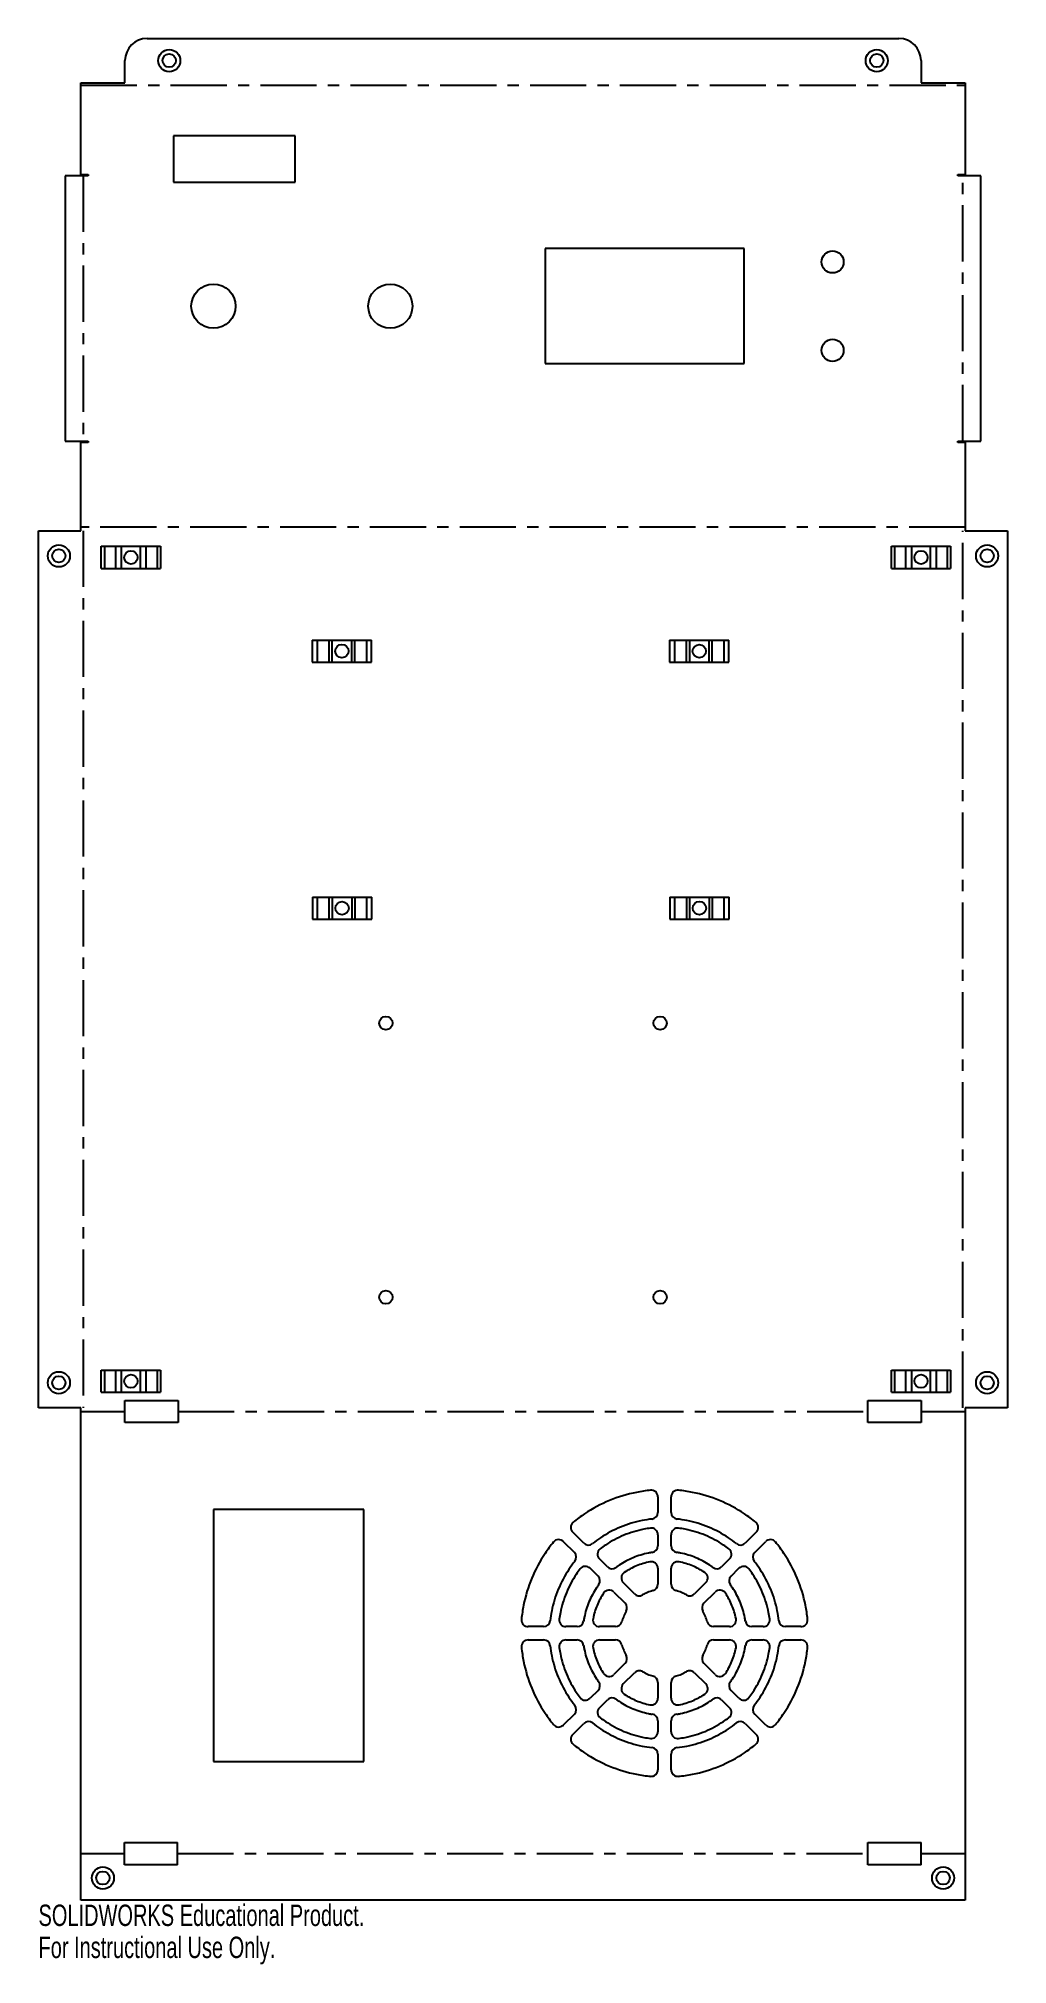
# Model space of a CAD drawing. Header units: millimetres. Extents: x -210 to 10, y -624 to -189.
import ezdxf

# ---------------------------------------------------------------- set-up
doc = ezdxf.new("R2010")
doc.units = ezdxf.units.MM
doc.linetypes.add('CENTERX2', pattern=[20.32, 12.7, -2.54, 2.54, -2.54])
doc.styles.add('SLDTEXTSTYLE0', font='TXT', dxfattribs={"width": 0.7})

msp = doc.modelspace()

# ---------------------------------------------------------------- linework, layer by layer
at = {"color": 7, "linetype": 'Continuous', "lineweight": 25}
for p, q in [((-185, -188.91), (-15, -188.91)), ((-190, -198.91), (-190, -193.91)), ((-10, -193.91), (-10, -198.91)), ((-200, -219.66), (-200, -198.91)), ((-200, -198.91), (-190, -198.91)), ((-10, -198.91), (0, -198.91)), ((0, -198.91), (0, -219.66)), ((-179, -210.93), (-179, -221.43)), ((-151.5, -210.93), (-179, -210.93)), ((-151.5, -221.43), (-151.5, -210.93)), ((-203.56, -219.96), (-203.56, -279.96)), ((-198.36, -219.96), (-203.56, -219.96)), ((-200, -219.66), (-198.36, -219.66)), ((-198.36, -219.66), (-198.36, -219.96)), ((-179, -221.43), (-151.5, -221.43)), ((-1.64, -219.66), (0, -219.66)), ((-1.64, -219.96), (-1.64, -219.66)), ((3.56, -219.96), (-1.64, -219.96)), ((3.56, -279.96), (3.56, -219.96)), ((-50, -236.43), (-95, -236.43)), ((-95, -236.43), (-95, -262.43)), ((-50, -262.43), (-50, -236.43)), ((-95, -262.43), (-50, -262.43)), ((-203.56, -279.96), (-198.36, -279.96)), ((-200, -300.25), (-200, -280.26)), ((-198.36, -280.26), (-200, -280.26)), ((-198.36, -279.96), (-198.36, -280.26)), ((-1.64, -279.96), (3.56, -279.96)), ((-1.64, -280.26), (-1.64, -279.96)), ((0, -280.26), (-1.64, -280.26)), ((0, -280.26), (0, -300.25)), ((-209.56, -498.57), (-209.56, -300.25)), ((-209.56, -300.25), (-200, -300.25)), ((0, -300.25), (9.56, -300.25)), ((9.56, -300.25), (9.56, -498.57)), ((-195.36, -303.75), (-181.96, -303.75)), ((-195.36, -308.75), (-195.36, -303.75)), ((-194.67, -303.75), (-194.67, -308.75)), ((-192.07, -308.75), (-192.07, -303.75)), ((-190.84, -303.75), (-190.84, -308.75)), ((-186.49, -308.75), (-186.49, -303.75)), ((-185.26, -303.75), (-185.26, -308.75)), ((-182.65, -308.75), (-182.65, -303.75)), ((-181.96, -303.75), (-181.96, -308.75)), ((-16.7, -303.75), (-3.3, -303.75)), ((-16.7, -308.75), (-16.7, -303.75)), ((-16.01, -303.75), (-16.01, -308.75)), ((-13.4, -308.75), (-13.4, -303.75)), ((-12.18, -303.75), (-12.18, -308.75)), ((-7.82, -308.75), (-7.82, -303.75)), ((-6.6, -303.75), (-6.6, -308.75)), ((-3.99, -308.75), (-3.99, -303.75)), ((-3.3, -303.75), (-3.3, -308.75)), ((-195.36, -308.75), (-181.96, -308.75)), ((-16.7, -308.75), (-3.3, -308.75)), ((-147.65, -324.94), (-134.25, -324.94)), ((-147.65, -324.94), (-147.65, -329.94)), ((-146.5, -329.94), (-146.5, -324.94)), ((-143.89, -324.94), (-143.89, -329.94)), ((-143.13, -329.94), (-143.13, -324.94)), ((-138.77, -324.94), (-138.77, -329.94)), ((-138.01, -329.94), (-138.01, -324.94)), ((-135.4, -324.94), (-135.4, -329.94)), ((-134.25, -329.94), (-134.25, -324.94)), ((-66.84, -324.95), (-53.44, -324.95)), ((-66.84, -324.95), (-66.84, -329.95)), ((-65.69, -329.95), (-65.69, -324.95)), ((-63.08, -324.95), (-63.08, -329.95)), ((-62.31, -329.95), (-62.31, -324.95)), ((-57.96, -324.95), (-57.96, -329.95)), ((-57.19, -329.95), (-57.19, -324.95)), ((-54.59, -324.95), (-54.59, -329.95)), ((-53.44, -329.95), (-53.44, -324.95)), ((-147.65, -329.94), (-134.25, -329.94)), ((-66.84, -329.95), (-53.44, -329.95)), ((-147.62, -383.09), (-134.22, -383.09)), ((-147.62, -383.09), (-147.62, -388.09)), ((-146.47, -388.09), (-146.47, -383.09)), ((-143.87, -383.09), (-143.87, -388.09)), ((-143.1, -388.09), (-143.1, -383.09)), ((-138.74, -383.09), (-138.74, -388.09)), ((-137.98, -388.09), (-137.98, -383.09)), ((-135.37, -383.09), (-135.37, -388.09)), ((-134.22, -388.09), (-134.22, -383.09)), ((-66.81, -383.07), (-53.41, -383.07)), ((-66.81, -383.07), (-66.81, -388.07)), ((-65.66, -388.07), (-65.66, -383.07)), ((-63.05, -383.07), (-63.05, -388.07)), ((-62.29, -388.07), (-62.29, -383.07)), ((-57.93, -383.07), (-57.93, -388.07)), ((-57.17, -388.07), (-57.17, -383.07)), ((-54.56, -383.07), (-54.56, -388.07)), ((-53.41, -388.07), (-53.41, -383.07)), ((-147.62, -388.09), (-134.22, -388.09)), ((-66.81, -388.07), (-53.41, -388.07)), ((-195.36, -490.07), (-181.96, -490.07)), ((-195.36, -495.07), (-195.36, -490.07)), ((-194.67, -490.07), (-194.67, -495.07)), ((-192.07, -495.07), (-192.07, -490.07)), ((-190.84, -490.07), (-190.84, -495.07)), ((-186.49, -495.07), (-186.49, -490.07)), ((-185.26, -490.07), (-185.26, -495.07)), ((-182.65, -495.07), (-182.65, -490.07)), ((-181.96, -490.07), (-181.96, -495.07)), ((-16.7, -490.07), (-3.3, -490.07)), ((-16.7, -495.07), (-16.7, -490.07)), ((-16.01, -490.07), (-16.01, -495.07)), ((-13.4, -495.07), (-13.4, -490.07)), ((-12.18, -490.07), (-12.18, -495.07)), ((-7.82, -495.07), (-7.82, -490.07)), ((-6.6, -490.07), (-6.6, -495.07)), ((-3.99, -495.07), (-3.99, -490.07)), ((-3.3, -490.07), (-3.3, -495.07)), ((-195.36, -495.07), (-181.96, -495.07)), ((-16.7, -495.07), (-3.3, -495.07)), ((-200, -498.57), (-209.56, -498.57)), ((-200, -609.91), (-200, -498.57)), ((-190, -496.91), (-178, -496.91)), ((-190, -501.91), (-190, -496.91)), ((-178, -496.91), (-178, -501.91)), ((-22, -496.91), (-10, -496.91)), ((-22, -501.91), (-22, -496.91)), ((-10, -496.91), (-10, -501.91)), ((9.56, -498.57), (0, -498.57)), ((0, -498.57), (0, -609.91)), ((-178, -501.91), (-190, -501.91)), ((-10, -501.91), (-22, -501.91)), ((-136, -521.57), (-170, -521.57)), ((-170, -521.57), (-170, -578.57)), ((-136, -578.57), (-136, -521.57)), ((-69.5, -518.72), (-69.5, -522.24)), ((-66.5, -522.24), (-66.5, -518.72)), ((-86.27, -529.18), (-88.76, -526.7)), ((-47.24, -526.7), (-49.73, -529.18)), ((-90.88, -528.82), (-88.39, -531.3)), ((-69.5, -527.27), (-69.5, -529.8)), ((-66.5, -529.8), (-66.5, -527.27)), ((-47.61, -531.3), (-45.12, -528.82)), ((-84.83, -534.87), (-83.04, -536.65)), ((-80.92, -534.53), (-82.71, -532.75)), ((-69.5, -534.88), (-69.5, -538.47)), ((-66.5, -538.47), (-66.5, -534.88)), ((-53.29, -532.75), (-55.08, -534.53)), ((-52.96, -536.65), (-51.17, -534.87)), ((-74.79, -540.66), (-77.33, -538.12)), ((-58.67, -538.12), (-61.21, -540.66)), ((-79.45, -540.24), (-76.91, -542.78)), ((-59.09, -542.78), (-56.55, -540.24)), ((-95.34, -548.07), (-98.85, -548.07)), ((-87.77, -548.07), (-90.3, -548.07)), ((-79.1, -548.07), (-82.7, -548.07)), ((-53.3, -548.07), (-56.9, -548.07)), ((-45.7, -548.07), (-48.23, -548.07)), ((-37.15, -548.07), (-40.66, -548.07)), ((-98.85, -551.07), (-95.34, -551.07)), ((-90.3, -551.07), (-87.77, -551.07)), ((-82.7, -551.07), (-79.1, -551.07)), ((-56.9, -551.07), (-53.3, -551.07)), ((-48.23, -551.07), (-45.7, -551.07)), ((-40.66, -551.07), (-37.15, -551.07)), ((-76.91, -556.36), (-79.45, -558.91)), ((-56.55, -558.91), (-59.09, -556.36)), ((-77.33, -561.03), (-74.79, -558.48)), ((-69.5, -560.68), (-69.5, -564.27)), ((-66.5, -564.27), (-66.5, -560.68)), ((-61.21, -558.48), (-58.67, -561.03)), ((-83.04, -562.5), (-84.83, -564.28)), ((-82.71, -566.4), (-80.92, -564.62)), ((-55.08, -564.62), (-53.29, -566.4)), ((-51.17, -564.28), (-52.96, -562.5)), ((-88.39, -567.84), (-90.88, -570.33)), ((-88.76, -572.45), (-86.27, -569.96)), ((-69.5, -569.35), (-69.5, -571.87)), ((-66.5, -571.87), (-66.5, -569.35)), ((-49.73, -569.96), (-47.24, -572.45)), ((-45.12, -570.33), (-47.61, -567.84)), ((-170, -578.57), (-136, -578.57)), ((-69.5, -576.91), (-69.5, -580.43)), ((-66.5, -580.43), (-66.5, -576.91)), ((-190.14, -596.91), (-178.14, -596.91)), ((-190.14, -601.91), (-190.14, -596.91)), ((-178.14, -601.91), (-178.14, -596.91)), ((-22, -601.91), (-22, -596.91)), ((-22, -596.91), (-10, -596.91)), ((-10, -601.91), (-10, -596.91)), ((-178.14, -601.91), (-190.14, -601.91)), ((-10, -601.91), (-22, -601.91)), ((0, -609.91), (-200, -609.91))]:
    msp.add_line(p, q, dxfattribs=at)
at = {"color": 7, "linetype": 'CENTERX2'}
for p, q in [((-200, -199.43), (0, -199.43)), ((-199.48, -219.96), (-199.48, -279.96)), ((-0.52, -279.96), (-0.52, -219.96)), ((0, -299.43), (-200, -299.43)), ((-199.48, -300.25), (-199.48, -498.57)), ((-0.52, -498.57), (-0.52, -300.25)), ((-200, -499.39), (-190, -499.39)), ((-178, -499.39), (-22, -499.39)), ((-10, -499.39), (0, -499.39)), ((-200, -599.39), (-190.14, -599.39)), ((-178.14, -599.39), (-22, -599.39)), ((-10, -599.39), (0, -599.39))]:
    msp.add_line(p, q, dxfattribs=at)
at = {"color": 7, "linetype": 'Continuous', "lineweight": 25}
for centre, radius in [((-180, -193.91), 2.5), ((-20, -193.91), 2.5), ((-180, -193.91), 1.5), ((-20, -193.91), 1.5), ((-30, -239.43), 2.5), ((-170, -249.43), 5), ((-130, -249.43), 5), ((-30, -259.43), 2.5), ((-204.96, -305.91), 2.5), ((-204.96, -305.91), 1.5), ((-188.66, -306.25), 1.5), ((-10, -306.25), 1.5), ((4.96, -305.91), 2.5), ((4.96, -305.91), 1.5), ((-140.95, -327.44), 1.5), ((-60.14, -327.45), 1.5), ((-140.92, -385.59), 1.5), ((-60.11, -385.57), 1.5), ((-131, -411.57), 1.5), ((-69, -411.57), 1.5), ((-131, -473.57), 1.5), ((-69, -473.57), 1.5), ((-204.96, -492.91), 2.5), ((-204.96, -492.91), 1.5), ((-188.66, -492.57), 1.5), ((-10, -492.57), 1.5), ((4.96, -492.91), 2.5), ((4.96, -492.91), 1.5), ((-195, -604.91), 2.5), ((-195, -604.91), 1.5), ((-5, -604.91), 2.5), ((-5, -604.91), 1.5)]:
    msp.add_circle(centre, radius, dxfattribs=at)
for centre, radius, start, end in [((-185, -193.91), 5, 90, 180), ((-15, -193.91), 5, 0, 90), ((-71, -518.72), 1.5, 360, 95.5536), ((-65, -518.72), 1.5, 84.4464, 180), ((-71, -522.24), 1.5, 276.262, 360), ((-65, -522.24), 1.5, 180, 263.738), ((-87.7, -525.63), 1.5, 129.4464, 225), ((-71, -527.27), 1.5, 0, 97.6592), ((-65, -527.27), 1.5, 82.3408, 180), ((-48.3, -525.63), 1.5, 315, 50.5536), ((-91.94, -529.88), 1.5, 45, 140.5536), ((-89.45, -532.37), 1.5, 321.262, 45), ((-85.21, -528.12), 1.5, 225, 308.738), ((-81.65, -531.68), 1.5, 127.3408, 225), ((-71, -529.8), 1.5, 278.6237, 0), ((-65, -529.8), 1.5, 180, 261.3763), ((-54.35, -531.68), 1.5, 315, 52.6592), ((-50.79, -528.12), 1.5, 231.262, 315), ((-46.55, -532.37), 1.5, 135, 218.738), ((-44.06, -529.88), 1.5, 39.4464, 135), ((-85.89, -535.93), 1.5, 45, 142.6592), ((-79.86, -533.47), 1.5, 225, 306.3763), ((-71, -534.88), 1.5, 359.9998, 101.538), ((-65, -534.88), 1.5, 78.4621, 180), ((-56.14, -533.47), 1.5, 233.6237, 315), ((-50.11, -535.93), 1.5, 37.3408, 135), ((-84.1, -537.71), 1.5, 323.6237, 45), ((-80.51, -541.3), 1.5, 44.9998, 146.538), ((-76.27, -537.06), 1.5, 123.4621, 225), ((-71, -538.47), 1.5, 285.1239, 0), ((-65, -538.47), 1.5, 180, 254.8761), ((-59.73, -537.06), 1.5, 314.9998, 56.538), ((-55.49, -541.3), 1.5, 33.4621, 135), ((-51.9, -537.71), 1.5, 135, 216.3763), ((-77.97, -543.84), 1.5, 330.1239, 45), ((-73.73, -539.6), 1.5, 225, 299.8761), ((-62.27, -539.6), 1.5, 240.1239, 315), ((-58.03, -543.84), 1.5, 135, 209.8761), ((-98.85, -546.57), 1.5, 174.4464, 270), ((-95.34, -546.57), 1.5, 270, 353.738), ((-90.3, -546.57), 1.5, 172.3408, 270), ((-87.77, -546.57), 1.5, 270, 351.3763), ((-82.7, -546.57), 1.5, 168.4621, 270), ((-79.1, -546.57), 1.5, 270, 344.8761), ((-56.9, -546.57), 1.5, 195.1239, 270), ((-53.3, -546.57), 1.5, 269.9998, 11.538), ((-48.23, -546.57), 1.5, 188.6237, 270), ((-45.7, -546.57), 1.5, 270, 7.6592), ((-40.66, -546.57), 1.5, 186.262, 270), ((-37.15, -546.57), 1.5, 270, 5.5536), ((-98.85, -552.57), 1.5, 90, 185.5536), ((-95.34, -552.57), 1.5, 6.262, 90), ((-90.3, -552.57), 1.5, 90, 187.6592), ((-87.77, -552.57), 1.5, 8.6237, 90), ((-82.7, -552.57), 1.5, 89.9998, 191.538), ((-79.1, -552.57), 1.5, 15.1239, 90), ((-56.9, -552.57), 1.5, 90, 164.8761), ((-53.3, -552.57), 1.5, 348.4621, 90), ((-48.23, -552.57), 1.5, 90, 171.3763), ((-45.7, -552.57), 1.5, 352.3408, 90), ((-40.66, -552.57), 1.5, 90, 173.738), ((-37.15, -552.57), 1.5, 354.4464, 90), ((-77.97, -555.3), 1.5, 315, 29.8761), ((-58.03, -555.3), 1.5, 150.1239, 225), ((-84.1, -561.43), 1.5, 315, 36.3763), ((-80.51, -557.84), 1.5, 213.4621, 315), ((-76.27, -562.09), 1.5, 134.9998, 236.538), ((-73.73, -559.55), 1.5, 60.1239, 135), ((-71, -560.68), 1.5, 360, 74.8761), ((-65, -560.68), 1.5, 105.1239, 180), ((-62.27, -559.55), 1.5, 45, 119.8761), ((-59.73, -562.09), 1.5, 303.4621, 45), ((-55.49, -557.84), 1.5, 224.9998, 326.538), ((-51.9, -561.43), 1.5, 143.6237, 225), ((-89.45, -566.78), 1.5, 315, 38.738), ((-85.89, -563.22), 1.5, 217.3408, 315), ((-79.86, -565.68), 1.5, 53.6237, 135), ((-71, -564.27), 1.5, 258.4621, 0), ((-65, -564.27), 1.5, 179.9998, 281.538), ((-56.14, -565.68), 1.5, 45, 126.3763), ((-50.11, -563.22), 1.5, 225, 322.6592), ((-46.55, -566.78), 1.5, 141.262, 225), ((-91.94, -569.27), 1.5, 219.4464, 315), ((-85.21, -571.02), 1.5, 51.262, 135), ((-81.65, -567.46), 1.5, 135, 232.6592), ((-71, -569.35), 1.5, 0, 81.3763), ((-65, -569.35), 1.5, 98.6237, 180), ((-54.35, -567.46), 1.5, 307.3408, 45), ((-50.79, -571.02), 1.5, 45, 128.738), ((-44.06, -569.27), 1.5, 225, 320.5536), ((-87.7, -573.51), 1.5, 135, 230.5536), ((-71, -571.87), 1.5, 262.3408, 360), ((-65, -571.87), 1.5, 180, 277.6592), ((-48.3, -573.51), 1.5, 309.4464, 45), ((-71, -576.91), 1.5, 360, 83.738), ((-65, -576.91), 1.5, 96.262, 180), ((-71, -580.43), 1.5, 264.4464, 0), ((-65, -580.43), 1.5, 180, 275.5536)]:
    msp.add_arc(centre, radius, start, end, dxfattribs=at)
for points, knots in [([(-71.15, -517.23), (-72.22, -517.33), (-75.39, -517.8), (-80.52, -519.35), (-85.24, -521.88), (-87.82, -523.79), (-88.65, -524.48)], [0.01542631, 0.01542631, 0.01542631, 0.01542631, 0.03125, 0.0625, 0.09375, 0.10957369, 0.10957369, 0.10957369, 0.10957369]), ([(-47.35, -524.48), (-48.18, -523.79), (-50.76, -521.88), (-55.48, -519.35), (-60.61, -517.8), (-63.78, -517.33), (-64.85, -517.23)], [0.89042631, 0.89042631, 0.89042631, 0.89042631, 0.90625, 0.9375, 0.96875, 0.98457369, 0.98457369, 0.98457369, 0.98457369]), ([(-70.84, -523.73), (-71.59, -523.81), (-74.02, -524.19), (-78.01, -525.4), (-81.7, -527.37), (-83.68, -528.82), (-84.27, -529.29)], [0.01739719, 0.01739719, 0.01739719, 0.01739719, 0.03125, 0.0625, 0.09375, 0.10760281, 0.10760281, 0.10760281, 0.10760281]), ([(-71.2, -525.79), (-71.7, -525.85), (-73.74, -526.2), (-77.24, -527.26), (-80.47, -528.98), (-82.16, -530.19), (-82.56, -530.49)], [0.02128355, 0.02128355, 0.02128355, 0.02128355, 0.03125, 0.0625, 0.09375, 0.10371645, 0.10371645, 0.10371645, 0.10371645]), ([(-51.73, -529.29), (-52.32, -528.82), (-54.3, -527.37), (-57.99, -525.4), (-61.98, -524.19), (-64.41, -523.81), (-65.16, -523.73)], [0.89239719, 0.89239719, 0.89239719, 0.89239719, 0.90625, 0.9375, 0.96875, 0.98260281, 0.98260281, 0.98260281, 0.98260281]), ([(-53.44, -530.49), (-53.84, -530.19), (-55.53, -528.98), (-58.76, -527.26), (-62.26, -526.2), (-64.3, -525.85), (-64.8, -525.79)], [0.89628355, 0.89628355, 0.89628355, 0.89628355, 0.90625, 0.9375, 0.96875, 0.97871645, 0.97871645, 0.97871645, 0.97871645]), ([(-93.1, -528.92), (-93.78, -529.76), (-95.69, -532.33), (-98.22, -537.06), (-99.77, -542.18), (-100.24, -545.36), (-100.35, -546.43)], [0.14042631, 0.14042631, 0.14042631, 0.14042631, 0.15625, 0.1875, 0.21875, 0.23457369, 0.23457369, 0.23457369, 0.23457369]), ([(-70.78, -531.28), (-71.05, -531.33), (-72.53, -531.58), (-75.13, -532.37), (-77.52, -533.65), (-78.74, -534.51), (-78.97, -534.68)], [0.02396442, 0.02396442, 0.02396442, 0.02396442, 0.03125, 0.0625, 0.09375, 0.10103558, 0.10103558, 0.10103558, 0.10103558]), ([(-57.03, -534.68), (-57.26, -534.51), (-58.48, -533.65), (-60.87, -532.37), (-63.47, -531.58), (-64.95, -531.33), (-65.22, -531.28)], [0.89896442, 0.89896442, 0.89896442, 0.89896442, 0.90625, 0.9375, 0.96875, 0.97603558, 0.97603558, 0.97603558, 0.97603558]), ([(-35.65, -546.43), (-35.76, -545.36), (-36.23, -542.18), (-37.78, -537.06), (-40.31, -532.33), (-42.22, -529.76), (-42.9, -528.92)], [0.76542631, 0.76542631, 0.76542631, 0.76542631, 0.78125, 0.8125, 0.84375, 0.85957369, 0.85957369, 0.85957369, 0.85957369]), ([(-88.28, -533.3), (-88.75, -533.89), (-90.21, -535.88), (-92.18, -539.56), (-93.39, -543.56), (-93.76, -545.99), (-93.84, -546.74)], [0.14239719, 0.14239719, 0.14239719, 0.14239719, 0.15625, 0.1875, 0.21875, 0.23260281, 0.23260281, 0.23260281, 0.23260281]), ([(-87.08, -535.02), (-87.39, -535.42), (-88.59, -537.1), (-90.32, -540.33), (-91.38, -543.83), (-91.72, -545.88), (-91.79, -546.37)], [0.14628355, 0.14628355, 0.14628355, 0.14628355, 0.15625, 0.1875, 0.21875, 0.22871645, 0.22871645, 0.22871645, 0.22871645]), ([(-44.21, -546.37), (-44.28, -545.88), (-44.62, -543.83), (-45.68, -540.33), (-47.41, -537.1), (-48.61, -535.42), (-48.92, -535.02)], [0.77128355, 0.77128355, 0.77128355, 0.77128355, 0.78125, 0.8125, 0.84375, 0.85371645, 0.85371645, 0.85371645, 0.85371645]), ([(-42.16, -546.74), (-42.24, -545.99), (-42.61, -543.56), (-43.82, -539.56), (-45.79, -535.88), (-47.25, -533.89), (-47.72, -533.3)], [0.76739719, 0.76739719, 0.76739719, 0.76739719, 0.78125, 0.8125, 0.84375, 0.85760281, 0.85760281, 0.85760281, 0.85760281]), ([(-82.9, -538.6), (-83.06, -538.83), (-83.92, -540.05), (-85.2, -542.45), (-85.99, -545.05), (-86.25, -546.52), (-86.29, -546.8)], [0.14896442, 0.14896442, 0.14896442, 0.14896442, 0.15625, 0.1875, 0.21875, 0.22603558, 0.22603558, 0.22603558, 0.22603558]), ([(-49.71, -546.8), (-49.75, -546.52), (-50.01, -545.05), (-50.8, -542.45), (-52.08, -540.05), (-52.94, -538.83), (-53.1, -538.6)], [0.77396442, 0.77396442, 0.77396442, 0.77396442, 0.78125, 0.8125, 0.84375, 0.85103558, 0.85103558, 0.85103558, 0.85103558]), ([(-100.35, -552.72), (-100.24, -553.79), (-99.77, -556.96), (-98.22, -562.09), (-95.69, -566.82), (-93.78, -569.39), (-93.1, -570.22)], [0.26542631, 0.26542631, 0.26542631, 0.26542631, 0.28125, 0.3125, 0.34375, 0.35957369, 0.35957369, 0.35957369, 0.35957369]), ([(-93.84, -552.41), (-93.76, -553.16), (-93.39, -555.59), (-92.18, -559.59), (-90.21, -563.27), (-88.75, -565.25), (-88.28, -565.84)], [0.26739719, 0.26739719, 0.26739719, 0.26739719, 0.28125, 0.3125, 0.34375, 0.35760281, 0.35760281, 0.35760281, 0.35760281]), ([(-91.79, -552.77), (-91.72, -553.27), (-91.38, -555.31), (-90.32, -558.82), (-88.59, -562.05), (-87.39, -563.73), (-87.08, -564.13)], [0.27128355, 0.27128355, 0.27128355, 0.27128355, 0.28125, 0.3125, 0.34375, 0.35371645, 0.35371645, 0.35371645, 0.35371645]), ([(-86.29, -552.35), (-86.25, -552.63), (-85.99, -554.1), (-85.2, -556.7), (-83.92, -559.1), (-83.06, -560.32), (-82.9, -560.54)], [0.27396442, 0.27396442, 0.27396442, 0.27396442, 0.28125, 0.3125, 0.34375, 0.35103558, 0.35103558, 0.35103558, 0.35103558]), ([(-53.1, -560.54), (-52.94, -560.32), (-52.08, -559.1), (-50.8, -556.7), (-50.01, -554.1), (-49.75, -552.63), (-49.71, -552.35)], [0.64896442, 0.64896442, 0.64896442, 0.64896442, 0.65625, 0.6875, 0.71875, 0.72603558, 0.72603558, 0.72603558, 0.72603558]), ([(-48.92, -564.13), (-48.61, -563.73), (-47.41, -562.05), (-45.68, -558.82), (-44.62, -555.31), (-44.28, -553.27), (-44.21, -552.77)], [0.64628355, 0.64628355, 0.64628355, 0.64628355, 0.65625, 0.6875, 0.71875, 0.72871645, 0.72871645, 0.72871645, 0.72871645]), ([(-47.72, -565.84), (-47.25, -565.25), (-45.79, -563.27), (-43.82, -559.59), (-42.61, -555.59), (-42.24, -553.16), (-42.16, -552.41)], [0.64239719, 0.64239719, 0.64239719, 0.64239719, 0.65625, 0.6875, 0.71875, 0.73260281, 0.73260281, 0.73260281, 0.73260281]), ([(-42.9, -570.22), (-42.22, -569.39), (-40.31, -566.82), (-37.78, -562.09), (-36.23, -556.96), (-35.76, -553.79), (-35.65, -552.72)], [0.64042631, 0.64042631, 0.64042631, 0.64042631, 0.65625, 0.6875, 0.71875, 0.73457369, 0.73457369, 0.73457369, 0.73457369]), ([(-78.97, -564.47), (-78.74, -564.64), (-77.52, -565.49), (-75.13, -566.78), (-72.53, -567.56), (-71.05, -567.82), (-70.78, -567.86)], [0.39896442, 0.39896442, 0.39896442, 0.39896442, 0.40625, 0.4375, 0.46875, 0.47603558, 0.47603558, 0.47603558, 0.47603558]), ([(-65.22, -567.86), (-64.95, -567.82), (-63.47, -567.56), (-60.87, -566.78), (-58.48, -565.49), (-57.26, -564.64), (-57.03, -564.47)], [0.52396442, 0.52396442, 0.52396442, 0.52396442, 0.53125, 0.5625, 0.59375, 0.60103558, 0.60103558, 0.60103558, 0.60103558]), ([(-84.27, -569.85), (-83.68, -570.33), (-81.7, -571.78), (-78.01, -573.75), (-74.02, -574.96), (-71.59, -575.34), (-70.84, -575.42)], [0.39239719, 0.39239719, 0.39239719, 0.39239719, 0.40625, 0.4375, 0.46875, 0.48260281, 0.48260281, 0.48260281, 0.48260281]), ([(-82.56, -568.66), (-82.16, -568.96), (-80.47, -570.16), (-77.24, -571.89), (-73.74, -572.95), (-71.7, -573.29), (-71.2, -573.36)], [0.39628355, 0.39628355, 0.39628355, 0.39628355, 0.40625, 0.4375, 0.46875, 0.47871645, 0.47871645, 0.47871645, 0.47871645]), ([(-65.16, -575.42), (-64.41, -575.34), (-61.98, -574.96), (-57.99, -573.75), (-54.3, -571.78), (-52.32, -570.33), (-51.73, -569.85)], [0.51739719, 0.51739719, 0.51739719, 0.51739719, 0.53125, 0.5625, 0.59375, 0.60760281, 0.60760281, 0.60760281, 0.60760281]), ([(-64.8, -573.36), (-64.3, -573.29), (-62.26, -572.95), (-58.76, -571.89), (-55.53, -570.16), (-53.84, -568.96), (-53.44, -568.66)], [0.52128355, 0.52128355, 0.52128355, 0.52128355, 0.53125, 0.5625, 0.59375, 0.60371645, 0.60371645, 0.60371645, 0.60371645]), ([(-88.65, -574.67), (-87.82, -575.35), (-85.24, -577.27), (-80.52, -579.79), (-75.39, -581.35), (-72.22, -581.82), (-71.15, -581.92)], [0.39042631, 0.39042631, 0.39042631, 0.39042631, 0.40625, 0.4375, 0.46875, 0.48457369, 0.48457369, 0.48457369, 0.48457369]), ([(-64.85, -581.92), (-63.78, -581.82), (-60.61, -581.35), (-55.48, -579.79), (-50.76, -577.27), (-48.18, -575.35), (-47.35, -574.67)], [0.51542631, 0.51542631, 0.51542631, 0.51542631, 0.53125, 0.5625, 0.59375, 0.60957369, 0.60957369, 0.60957369, 0.60957369])]:
    msp.add_open_spline(points, degree=3, knots=knots, dxfattribs=at)
for points in [[(-71.3, -533.41), (-72.33, -533.62), (-74.35, -534.24), (-76.22, -535.23), (-77.1, -535.81)], [(-58.9, -535.81), (-59.78, -535.23), (-61.65, -534.24), (-63.67, -533.62), (-64.7, -533.41)], [(-70.61, -539.92), (-71.02, -540.03), (-71.84, -540.31), (-72.61, -540.69), (-72.98, -540.9)], [(-63.02, -540.9), (-63.39, -540.69), (-64.16, -540.31), (-64.98, -540.03), (-65.39, -539.92)], [(-81.77, -540.48), (-82.35, -541.35), (-83.34, -543.22), (-83.96, -545.24), (-84.17, -546.27)], [(-51.83, -546.27), (-52.04, -545.24), (-52.66, -543.22), (-53.65, -541.35), (-54.23, -540.48)], [(-76.67, -544.59), (-76.88, -544.96), (-77.26, -545.74), (-77.54, -546.55), (-77.65, -546.96)], [(-58.35, -546.96), (-58.46, -546.55), (-58.74, -545.74), (-59.12, -544.96), (-59.33, -544.59)], [(-84.17, -552.87), (-83.96, -553.9), (-83.34, -555.93), (-82.35, -557.79), (-81.77, -558.67)], [(-77.65, -552.18), (-77.54, -552.6), (-77.26, -553.41), (-76.88, -554.18), (-76.67, -554.56)], [(-59.33, -554.56), (-59.12, -554.18), (-58.74, -553.41), (-58.46, -552.6), (-58.35, -552.18)], [(-54.23, -558.67), (-53.65, -557.79), (-52.66, -555.93), (-52.04, -553.9), (-51.83, -552.87)], [(-72.98, -558.24), (-72.61, -558.46), (-71.84, -558.84), (-71.02, -559.12), (-70.61, -559.23)], [(-65.39, -559.23), (-64.98, -559.12), (-64.16, -558.84), (-63.39, -558.46), (-63.02, -558.24)], [(-77.1, -563.34), (-76.22, -563.92), (-74.35, -564.91), (-72.33, -565.53), (-71.3, -565.74)], [(-64.7, -565.74), (-63.67, -565.53), (-61.65, -564.91), (-59.78, -563.92), (-58.9, -563.34)]]:
    msp.add_open_spline(points, degree=3, dxfattribs=at)

# ---------------------------------------------------------------- texts
at = {"color": 7, "linetype": 'Continuous', "char_height": 4.8336, "attachment_point": 1, "style": 'SLDTEXTSTYLE0'}
for s, insert in [('SOLIDWORKS Educational Product.', (-209.56, -610.93)), ('For Instructional Use Only.', (-209.56, -618.18))]:
    msp.add_mtext(s, dxfattribs=dict(at, insert=insert))

doc.saveas('drawing.dxf')
